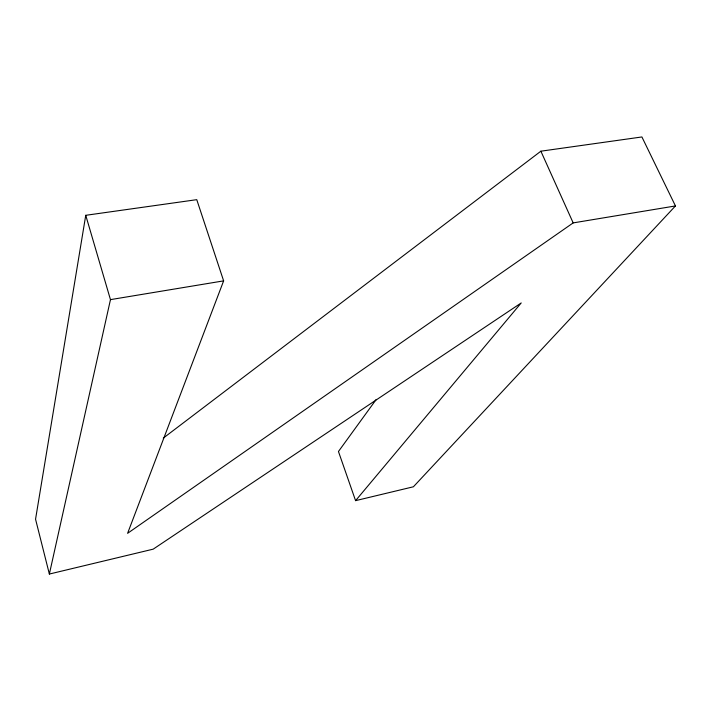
<?xml version="1.0" encoding="UTF-8"?>
<svg xmlns="http://www.w3.org/2000/svg" width="711" height="711" viewBox="0 0 711 711"><rect width="100%" height="100%" fill="white"/><g stroke="black" fill="none" stroke-linecap="round" stroke-linejoin="round"><path stroke-width="1.07" d="M163.263 438.136L540.875 151.194L641.909 136.956L675.45 205.941L573.173 222.899L127.598 533.321L223.627 280.872L196.76 199.667L85.747 215.309L35.55 519.208L49.361 574.044L153.185 549.159L521.216 302.939L355.58 500.651L338.454 451.503L376.27 399.395M49.361 574.044L110.463 299.633L85.747 215.309M675.45 205.941L413.402 486.786L355.58 500.651M110.463 299.633L223.627 280.872M540.875 151.194L573.173 222.899"/></g></svg>
